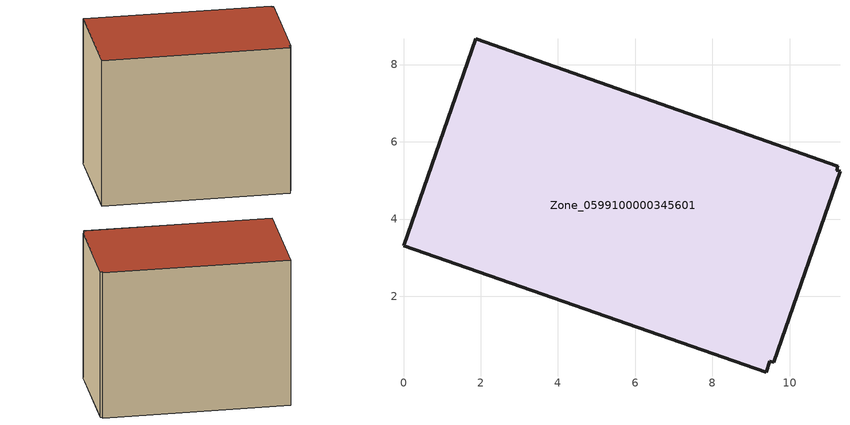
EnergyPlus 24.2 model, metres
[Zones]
Zone_0599100000345601
 floor ground (C_G): 11.25,5.37 11.21,5.26 11.3,5.23 9.58,0.29 9.48,0.32 9.39,0.03 0,3.31 1.87,8.67 z0
 wall outside (C_F): 11.21,5.26 11.25,5.37 1.87,8.67 0,3.31 9.39,0.03 9.48,0.32 9.58,0.29 11.3,5.23 11.21,5.26 z0:8.22
 roof outside (C_R): 11.3,5.23 11.21,5.26 11.25,5.37 1.87,8.67 0,3.31 9.39,0.03 9.48,0.32 9.58,0.29 z8.22
[BUILDING]
Pand.0599100000345601: North Axis=0; Terrain=City; Loads Convergence Tolerance Value=0.04; Temperature Convergence Tolerance Value=0.4; Solar Distribution=FullExterior; Maximum Number of Warmup Days=25; Minimum Number of Warmup Days=1
[Site:Location]
Rotterdam.The.Hague.AP_ZH_NLD Design_Conditions: Latitude=51.96; Longitude=4.45; Time Zone=1; Elevation=-4.5
[SITE:GROUNDTEMPERATURE:BUILDINGSURFACE]
18, 18, 18, 18, 18, 18, 18, 18, 18, 18, 18, 18
[MATERIAL] Thermal Absorptance=0.9; Solar Absorptance=0.7; Visible Absorptance=0.7
Name | Roughness | Thickness | Conductivity | Density | Specific Heat
G.TC.1992-2005 | MediumSmooth | 0.15 | 0.06 | 540 | 1210
F.TC.1992-2005 | Rough | 0.3 | 0.12 | 1920 | 840
R.TC.1992-2005 | MediumRough | 0.2 | 0.08 | 1500 | 1000
[CONSTRUCTION]
C_G: G.TC.1992-2005
C_F: F.TC.1992-2005
C_R: R.TC.1992-2005
[ZONE]
Zone_0599100000345601: Type=1; Multiplier=1; Ceiling Height=Autocalculate; Volume=Autocalculate; Floor Area=autocalculate; Part of Total Floor Area=Yes
[ZONEINFILTRATION:DESIGNFLOWRATE]
Infil_Zone_0599100000345601: Zone or ZoneList or Space or SpaceList=Zone_0599100000345601; Schedule=AlwaysOn; Design Flow Rate Calculation Method=Flow/Area; Flow Rate per Floor Area=0.0015; Constant Term Coefficient=1; Temperature Term Coefficient=0; Velocity Term Coefficient=0; Velocity Squared Term Coefficient=0
[HVACTEMPLATE:ZONE:IDEALLOADSAIRSYSTEM]
Zone_0599100000345601: Maximum Heating Supply Air Temperature=50; Minimum Cooling Supply Air Temperature=13; Maximum Heating Supply Air Humidity Ratio=0.0156; Minimum Cooling Supply Air Humidity Ratio=0.0077; Heating Limit=NoLimit; Cooling Limit=NoLimit; Dehumidification Control Type=ConstantSensibleHeatRatio; Cooling Sensible Heat Ratio=0.7; Dehumidification Setpoint=60; Humidification Control Type=None; Humidification Setpoint=30; Outdoor Air Method=None; Outdoor Air Flow Rate per Person=0.00944; Outdoor Air Flow Rate per Zone Floor Area=0; Outdoor Air Flow Rate per Zone=0; Demand Controlled Ventilation Type=None; Outdoor Air Economizer Type=NoEconomizer; Heat Recovery Type=None; Sensible Heat Recovery Effectiveness=0.7; Latent Heat Recovery Effectiveness=0.65
[ZONECONTROL:THERMOSTAT]
ThermostatControl_Zone_0599100000345601: Zone or ZoneList=Zone_0599100000345601; Control Type Schedule=DualSetpointControlType; Control 1=Thermostat_Zone_0599100000345601; Temperature Difference Between Cutout And Setpoint=0
[THERMOSTATSETPOINT:DUALSETPOINT]
Thermostat_Zone_0599100000345601: Heating Setpoint Temperature Schedule=HeatingSetpoint_Zone_0599100000345601; Cooling Setpoint Temperature Schedule=CoolingSetpoint_Zone_0599100000345601
[SCHEDULE:COMPACT]
HeatingSetpoint_Zone_0599100000345601: Through: 12/31, For: AllDays, Until: 24:00, 21
CoolingSetpoint_Zone_0599100000345601: Through: 12/31, For: AllDays, Until: 24:00, 24
DualSetpointControlType: Through: 12/31, For: AllDays, Until: 24:00, 4
AlwaysOn: Through: 12/31, For: AllDays, Until: 24:00, 1
